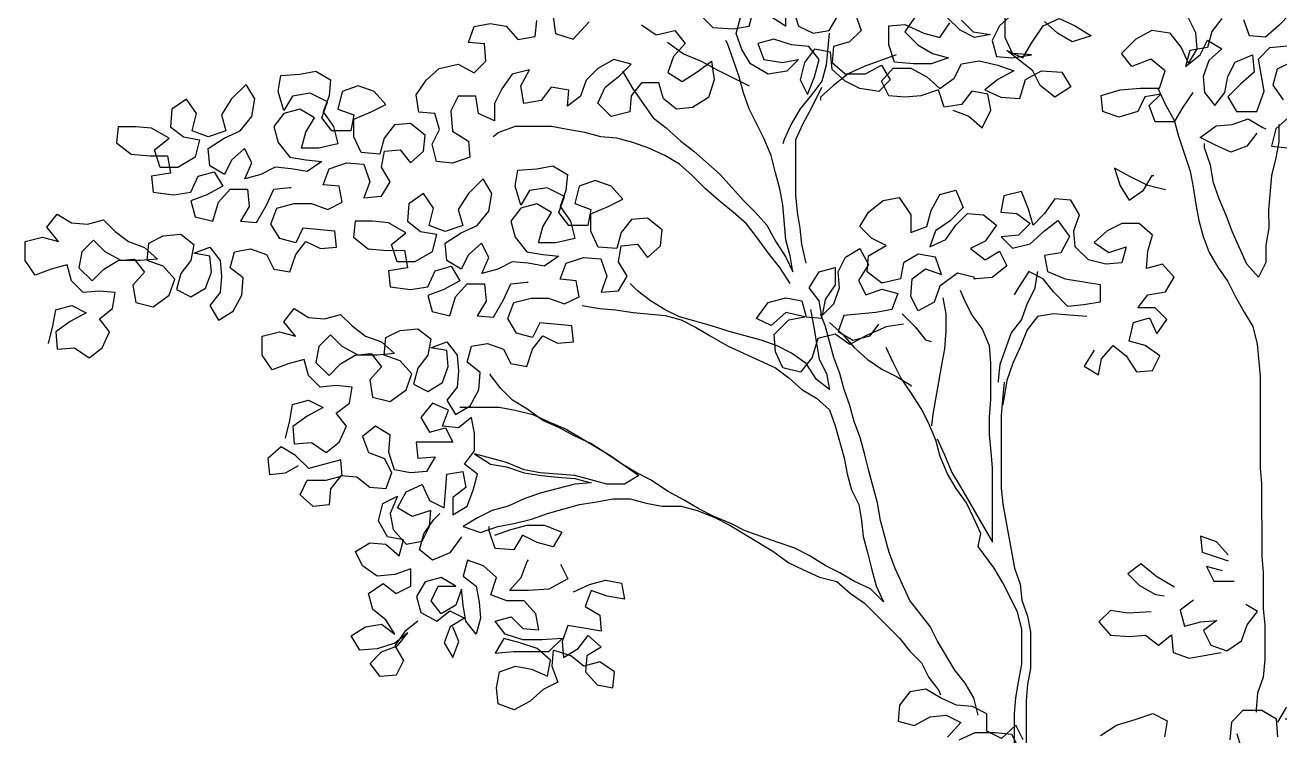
# Model space of a CAD drawing. Extents: x -109 to 1815, y -14679 to 345.
# Drawn here: x -107.516 to -105.385, y -35.543 to -34.335 of the extents above; entities that cross this region are included whole.
import ezdxf

# ---------------------------------------------------------------- set-up
doc = ezdxf.new("R2010")
doc.units = 0
doc.header["$MEASUREMENT"] = 0
doc.layers.get('0').update_dxf_attribs({"linetype": 'CONTINUOUS'})
doc.layers.add('LINHA-TELHA-VISTA', color=1, linetype='CONTINUOUS')

# ---------------------------------------------------------------- blocks, each defined once
blk = doc.blocks.new('arv-elev2')
for points in [[(-536.7, 4267.9), (-509.5, 4258), (-487.2, 4238.2), (-472.4, 4267.9), (-477.4, 4295.1), (-504.6, 4300), (-521.9, 4277.8), (-551.5, 4272.8), (-561.4, 4302.4), (-591.1, 4292.5), (-618.3, 4290), (-645.4, 4292.5), (-657.8, 4317.2), (-638.1, 4339.4), (-608.4, 4339.5), (-581.2, 4324.7), (-559, 4304.9), (-534.3, 4322.2), (-521.9, 4346.9), (-492.3, 4351.9), (-460.1, 4344.5), (-433, 4334.7), (-460.1, 4319.8), (-482.4, 4302.5), (-455.2, 4290.2), (-423, 4287.7), (-413.2, 4319.9), (-386, 4334.7), (-351.4, 4332.3), (-336.6, 4307.6), (-363.7, 4290.3), (-388.5, 4310), (-400.8, 4334.7), (-445.3, 4369.3), (-418.1, 4356.9), (-403.3, 4381.7), (-383.6, 4411.3), (-356.4, 4423.7), (-329.2, 4411.4), (-302, 4394.1), (-334.2, 4384.2), (-358.9, 4399), (-381.1, 4418.7)], [(-435.5, 4431), (-457.7, 4411.3), (-470.1, 4386.5), (-462.6, 4359.4), (-435.4, 4356.9), (-403.3, 4361.9), (-435.5, 4364.3), (-447.8, 4391.5), (-447.9, 4426.1)], [(-522, 4421.1), (-502.2, 4401.3), (-472.6, 4396.4), (-499.7, 4391.4), (-524.5, 4403.8), (-546.7, 4426)], [(-601.1, 4426), (-618.4, 4401.2), (-596.1, 4379), (-571.4, 4364.2), (-544.2, 4356.8), (-573.8, 4346.9), (-603.5, 4346.9), (-635.6, 4349.3), (-645.5, 4379), (-645.6, 4411.1), (-618.4, 4413.6), (-586.2, 4398.8), (-559, 4391.4), (-541.8, 4416.1)], [(-808.7, 4440.6), (-798.8, 4410.9), (-774, 4398.6), (-746.9, 4403.6), (-732.1, 4428.3)], [(-702.4, 4430.8), (-692.5, 4403.6), (-712.2, 4383.8), (-739.4, 4376.4), (-741.9, 4349.2), (-719.6, 4329.5), (-685, 4329.5), (-657.8, 4344.4), (-643, 4319.7), (-662.7, 4299.9), (-694.9, 4304.8), (-719.6, 4317.1), (-741.9, 4336.9), (-744.4, 4366.5), (-771.5, 4371.4), (-788.8, 4349.2), (-796.2, 4319.5), (-783.8, 4294.8), (-771.5, 4324.5), (-764.1, 4354.1), (-781.4, 4376.4), (-811.1, 4378.8), (-840.8, 4388.7), (-867.9, 4381.2), (-858, 4354.1), (-825.9, 4349.1), (-798.7, 4354.1), (-818.5, 4334.3), (-850.6, 4329.3), (-880.3, 4346.6), (-895.1, 4371.3), (-905, 4398.5), (-897.6, 4425.7)], [(-964.4, 4428.1), (-944.6, 4408.3), (-910, 4405.9), (-882.8, 4410.9), (-875.4, 4438.1)], [(-821, 4440.6), (-821, 4410.9), (-848.2, 4428.2)], [(-1065.7, 4413.2), (-1040.9, 4395.9), (-1008.8, 4403.3), (-991.5, 4381.1), (-1011.2, 4358.9), (-1021.1, 4331.7), (-996.4, 4316.9), (-969.2, 4334.2), (-947, 4351.5), (-942, 4319.4), (-951.9, 4289.7), (-979, 4272.4), (-1006.2, 4269.9), (-1028.5, 4287.2), (-1035.9, 4314.3), (-1065.6, 4314.3), (-1082.9, 4292.1), (-1085.3, 4264.9), (-1117.4, 4257.4), (-1139.7, 4279.7), (-1127.3, 4306.9), (-1102.7, 4326.6), (-1082.9, 4346.4), (-1112.6, 4353.8), (-1139.7, 4339), (-1159.5, 4319.2), (-1169.3, 4292), (-1191.6, 4274.7), (-1189.1, 4301.9), (-1218.8, 4306.8), (-1236.1, 4284.5), (-1265.7, 4279.5), (-1270.7, 4309.2), (-1255.9, 4336.4), (-1285.5, 4328.9), (-1302.8, 4304.2), (-1315.1, 4279.5), (-1315.1, 4249.8), (-1342.3, 4262.2), (-1347.3, 4291.8), (-1376.9, 4291.8), (-1389.3, 4267.1), (-1386.8, 4232.5), (-1359.6, 4215.2), (-1357.1, 4188), (-1386.7, 4178.1), (-1413.9, 4180.6), (-1421.3, 4210.2), (-1409, 4234.9), (-1416.4, 4262.1), (-1443.6, 4264.6), (-1448.6, 4294.2), (-1431.3, 4318.9), (-1409.1, 4338.7), (-1377, 4346.2), (-1349.8, 4331.4), (-1330, 4351.1), (-1332.5, 4380.8), (-1359.7, 4383.2), (-1349.9, 4410.4), (-1322.7, 4415.4), (-1295.5, 4410.5), (-1275.7, 4388.3), (-1246, 4393.2), (-1243.6, 4420.4)], [(-1216.4, 4430.3), (-1211.5, 4398.2), (-1181.8, 4388.4), (-1154.6, 4418)], [(36.5, 4431.5), (16.7, 4411.7), (-5.5, 4391.9), (-32.7, 4394.3), (-42.6, 4421.5)], [(-79.7, 4424), (-96.9, 4401.7), (-104.3, 4374.5), (-134, 4369.5), (-141.4, 4342.4), (-116.7, 4362.1), (-104.3, 4386.9), (-79.6, 4372.1), (-101.8, 4352.3), (-111.7, 4325.1), (-109.2, 4297.9), (-91.9, 4275.7), (-74.6, 4297.9), (-69.7, 4325.1), (-57.3, 4349.8), (-27.7, 4362.2), (-25.2, 4332.6), (-47.4, 4312.8), (-69.6, 4290.5), (-54.8, 4265.8), (-20.2, 4265.9), (-7.9, 4300.5), (-17.8, 4354.8), (1.9, 4374.6), (31.6, 4377.1)], [(44, 4352.4), (14.3, 4337.6), (6.9, 4310.4), (24.3, 4285.7)], [(34.2, 4256), (12, 4236.2), (4.6, 4206.6), (31.8, 4204.1)], [(-129, 4297.9), (-146.2, 4273.2), (-161, 4248.4), (-193.2, 4248.4), (-203.1, 4275.6), (-183.3, 4295.4), (-210.5, 4290.4), (-222.8, 4265.7), (-255, 4255.8), (-282.1, 4265.6), (-284.6, 4292.8), (-252.5, 4302.7), (-217.9, 4305.2), (-185.8, 4305.2), (-175.9, 4334.9), (-200.7, 4354.7), (-232.8, 4342.3), (-250.1, 4364.5), (-225.4, 4389.2), (-198.3, 4404.1), (-168.6, 4399.2), (-148.8, 4374.5), (-136.4, 4347.3), (-121.6, 4372), (-124.1, 4399.2), (-139, 4428.8)], [(-746.9, 4398.6), (-751.8, 4344.3), (-759.1, 4317.1), (-776.4, 4294.8), (-796.2, 4270.1), (-811, 4245.4), (-823.3, 4218.2), (-825.8, 4210.8)], [(-1097.7, 4334.1), (-1080.4, 4304.4), (-1045.7, 4255), (-1023.5, 4237.8), (-998.8, 4215.5), (-976.5, 4198.3), (-932, 4158.8), (-892.4, 4114.3), (-872.6, 4094.6), (-852.8, 4072.3), (-838, 4045.2), (-820.6, 4018), (-808.3, 3993.3), (-813.2, 4020.5), (-820.7, 4047.7), (-825.7, 4107), (-830.6, 4134.1), (-838.1, 4161.3), (-845.5, 4191), (-857.9, 4220.6), (-882.7, 4270), (-892.6, 4297.2), (-900, 4324.4), (-909.9, 4354), (-919.8, 4381.2), (-922.3, 4386.1)], [(-1021.2, 4383.6), (-994, 4363.8), (-964.3, 4351.5), (-937.1, 4336.7), (-882.7, 4309.5)], [(-633.1, 4361.7), (-687.5, 4341.9), (-714.7, 4329.5), (-739.4, 4309.7), (-761.6, 4289.9), (-761.6, 4284.9)], [(-2073, 3871.5), (-2065.6, 3901.2), (-2060.7, 3928.4), (-2033.5, 3935.8), (-2008.8, 3923.5), (-2036, 3908.6), (-2060.7, 3891.3), (-2058.2, 3861.7), (-2028.5, 3864.2), (-2003.8, 3846.9), (-1981.6, 3864.2), (-1969.2, 3891.4), (-1986.5, 3913.6), (-1964.3, 3930.9), (-1959.4, 3958.1), (-1986.6, 3960.6), (-2013.8, 3958.1), (-2033.6, 3977.8), (-2041, 4005), (-2068.2, 3997.6), (-2095.3, 3987.7), (-2112.7, 4012.4), (-2112.7, 4044.5), (-2083.1, 4051.9), (-2055.9, 4044.5), (-2075.7, 4069.2), (-2058.4, 4091.5), (-2033.6, 4076.7), (-2006.5, 4074.2), (-1979.3, 4081.7), (-1959.5, 4061.9), (-1937.2, 4044.6), (-1910, 4034.8), (-1887.8, 4015), (-1917.4, 4012.5), (-1949.6, 4012.5), (-1976.8, 4027.3), (-1996.6, 4047.1), (-2016.3, 4027.3), (-2021.2, 4000.1), (-1999, 3977.9), (-1979.2, 3997.7), (-1954.5, 4012.5), (-1927.3, 4015), (-1910, 3992.8), (-1929.8, 3970.5), (-1924.8, 3940.9), (-1895.1, 3933.5), (-1868, 3953.3), (-1858.1, 3980.5), (-1877.9, 4002.7), (-1905.1, 4012.5), (-1902.6, 4042.2), (-1877.9, 4054.6), (-1848.3, 4057.1), (-1826, 4039.8), (-1830.9, 4012.6), (-1848.2, 3990.4), (-1855.6, 3963.2), (-1830.9, 3950.8), (-1806.2, 3965.7), (-1796.3, 3992.9), (-1798.8, 4020.1), (-1826, 4025), (-1798.8, 4034.9), (-1781.5, 4012.7), (-1779, 3985.5), (-1781.5, 3958.3), (-1798.8, 3936), (-1783.9, 3911.3), (-1759.2, 3926.2), (-1744.4, 3953.4), (-1742, 3983), (-1764.2, 4000.3), (-1756.8, 4027.5), (-1729.6, 4032.5), (-1702.5, 4022.6), (-1690.1, 3997.9), (-1662.9, 3993), (-1653, 4022.7), (-1635.8, 4044.9), (-1611, 4032.6), (-1583.8, 4035.1), (-1586.3, 4062.3), (-1640.7, 4067.2), (-1653, 4042.4), (-1680.2, 4049.8), (-1695.1, 4074.5), (-1685.2, 4101.7), (-1655.6, 4109.2), (-1625.9, 4109.2), (-1598.7, 4099.3), (-1574, 4111.7), (-1579, 4138.9), (-1606.2, 4141.3), (-1596.3, 4168.5), (-1566.7, 4178.4), (-1537, 4176), (-1527.1, 4146.3), (-1537, 4119.1), (-1507.3, 4121.6), (-1492.5, 4146.4), (-1507.4, 4171.1), (-1502.4, 4198.3), (-1475.3, 4200.8), (-1457.9, 4178.5), (-1435.7, 4198.3), (-1433.3, 4225.5), (-1458, 4245.3), (-1485.2, 4242.8), (-1502.5, 4220.5), (-1509.9, 4193.3), (-1542, 4195.8), (-1554.4, 4222.9), (-1554.4, 4252.6), (-1524.7, 4265), (-1500, 4277.3), (-1519.8, 4299.6), (-1547, 4309.4), (-1574.2, 4299.5), (-1581.6, 4269.9), (-1554.4, 4260), (-1559.3, 4232.8), (-1591.4, 4232.8), (-1608.8, 4255), (-1598.9, 4282.2), (-1628.6, 4297), (-1658.2, 4292), (-1673, 4267.3), (-1682.9, 4299.4), (-1678, 4326.6), (-1645.9, 4329.1), (-1618.7, 4334.1), (-1594, 4319.3), (-1596.4, 4292.1), (-1606.3, 4264.9), (-1589, 4240.2), (-1581.5, 4210.5), (-1613.7, 4203.1), (-1643.3, 4203.1), (-1635.9, 4230.3), (-1621.1, 4255), (-1645.8, 4269.8), (-1673, 4262.4), (-1690.3, 4240.1), (-1682.9, 4212.9), (-1663.1, 4188.2), (-1635.9, 4183.3), (-1608.7, 4180.9), (-1633.4, 4163.5), (-1660.6, 4168.5), (-1687.8, 4170.9), (-1712.5, 4158.5), (-1739.6, 4151.1), (-1727.3, 4178.3), (-1739.7, 4203), (-1761.9, 4183.2), (-1774.2, 4158.5), (-1799, 4173.3), (-1801.5, 4202.9), (-1774.3, 4220.3), (-1747.1, 4232.6), (-1727.4, 4257.4), (-1722.5, 4287), (-1737.3, 4311.7), (-1762, 4287), (-1779.3, 4259.8), (-1771.8, 4232.6), (-1801.5, 4222.7), (-1828.7, 4232.6), (-1821.3, 4262.2), (-1838.6, 4286.9), (-1863.3, 4269.6), (-1865.8, 4239.9), (-1843.5, 4222.7), (-1816.3, 4217.7), (-1823.7, 4188.1), (-1853.3, 4170.8), (-1883, 4170.7), (-1892.9, 4200.4), (-1868.2, 4220.2), (-1897.9, 4237.4), (-1925.1, 4239.9), (-1954.7, 4239.9), (-1957.2, 4212.7), (-1932.4, 4192.9), (-1900.3, 4190.5), (-1870.7, 4190.5), (-1865.7, 4160.9), (-1897.8, 4155.9), (-1895.3, 4128.7), (-1860.7, 4123.8), (-1831.1, 4128.8), (-1818.7, 4156), (-1791.5, 4163.4), (-1776.7, 4138.7), (-1803.9, 4123.8), (-1831, 4113.9), (-1823.6, 4086.8), (-1793.9, 4079.4), (-1784.1, 4111.5), (-1764.3, 4133.8), (-1734.7, 4133.8), (-1732.2, 4104.1), (-1747, 4079.4), (-1719.8, 4077), (-1702.5, 4106.6), (-1690.2, 4133.8), (-1663, 4136.3), (-1660.5, 4136.3)], [(-786, 4008.1), (-793.5, 4040.3), (-796, 4067.4), (-800.9, 4094.6), (-803.4, 4124.3), (-803.5, 4218.2), (-791.2, 4245.4), (-776.4, 4272.6), (-759.1, 4307.2)], [(-188.3, 4305.2), (-175.9, 4278.1), (-161, 4250.9), (-153.6, 4223.7), (-133.8, 4164.4), (-128.8, 4137.3), (-123.8, 4107.6), (-118.9, 4080.4), (-111.4, 4053.2), (-101.5, 4026.1), (-86.7, 4001.4), (-69.4, 3976.7), (-57, 3952), (-42.1, 3924.8), (-27.3, 3900.1), (-19.8, 3870.5), (-14.8, 3816.1), (-14.7, 3660.4), (-12.2, 3633.2), (-12.1, 3509.7), (-9.6, 3482.5), (-9.5, 3420.7), (-7, 3393.5), (-7, 3334.2), (-9.4, 3304.6), (-19.3, 3277.4), (-21.7, 3250.2), (-21.7, 3245.2)], [(-20.2, 4228.8), (-37.4, 4206.5), (-64.6, 4196.6), (-91.8, 4209), (-116.5, 4221.3), (-89.4, 4241.1), (-62.2, 4243.6), (-35, 4253.5), (-10.3, 4238.7), (-5.3, 4236.2)], [(16.9, 4243.6), (16.9, 4214), (12, 4186.8), (4.6, 4157.1), (-0.3, 4097.8), (-0.2, 4068.2), (-5.2, 4038.5), (-5.1, 4008.9), (-17.5, 3984.1), (-37.3, 4006.4), (-62, 4060.7), (-71.9, 4087.9), (-84.3, 4117.5), (-94.2, 4144.7), (-99.2, 4174.3), (-109.1, 4204), (-109.1, 4211.4)], [(-813.2, 3973.5), (-830.5, 4000.7), (-850.3, 4025.4), (-870.1, 4052.6), (-887.4, 4074.8), (-909.7, 4094.5), (-934.4, 4114.3), (-956.7, 4134), (-978.9, 4156.2), (-1001.2, 4176), (-1025.9, 4190.8), (-1053.1, 4203.1), (-1080.3, 4213), (-1107.5, 4220.4), (-1134.7, 4222.8), (-1161.9, 4230.2), (-1191.5, 4235.1), (-1218.7, 4240), (-1280.5, 4240), (-1307.7, 4230.1), (-1317.6, 4222.7)], [(-1670.5, 3710.8), (-1663.1, 3740.4), (-1658.2, 3767.6), (-1631, 3775.1), (-1606.3, 3762.7), (-1633.4, 3747.9), (-1658.1, 3730.6), (-1655.6, 3700.9), (-1626, 3703.4), (-1601.3, 3686.1), (-1579, 3703.5), (-1566.7, 3730.7), (-1584, 3752.9), (-1561.8, 3770.2), (-1556.9, 3797.4), (-1584.1, 3799.8), (-1611.2, 3797.3), (-1631, 3817.1), (-1638.5, 3844.3), (-1665.6, 3836.8), (-1692.8, 3826.9), (-1710.1, 3851.6), (-1710.2, 3883.7), (-1680.5, 3891.2), (-1653.3, 3883.8), (-1673.1, 3908.5), (-1655.8, 3930.7), (-1631.1, 3915.9), (-1603.9, 3913.5), (-1576.8, 3920.9), (-1557, 3901.2), (-1534.7, 3883.9), (-1507.5, 3874), (-1485.3, 3854.3), (-1514.9, 3851.8), (-1547, 3851.8), (-1574.2, 3866.6), (-1594, 3886.3), (-1613.8, 3866.5), (-1618.7, 3839.3), (-1596.4, 3817.1), (-1576.7, 3836.9), (-1552, 3851.8), (-1524.8, 3854.3), (-1507.5, 3832), (-1527.2, 3809.8), (-1522.3, 3780.1), (-1492.6, 3772.7), (-1465.4, 3792.5), (-1455.6, 3819.7), (-1475.4, 3841.9), (-1502.6, 3851.8), (-1500.1, 3881.5), (-1475.4, 3893.8), (-1445.8, 3896.3), (-1423.5, 3879.1), (-1428.4, 3851.9), (-1445.7, 3829.6), (-1453.1, 3802.4), (-1428.4, 3790.1), (-1403.7, 3804.9), (-1393.8, 3832.1), (-1396.3, 3859.3), (-1423.5, 3864.2), (-1396.3, 3874.1), (-1379, 3851.9), (-1376.5, 3824.7), (-1378.9, 3797.5), (-1396.2, 3775.3), (-1381.4, 3750.6), (-1356.7, 3765.4), (-1341.9, 3792.6), (-1339.4, 3822.3), (-1361.7, 3839.6), (-1354.3, 3866.8), (-1327.1, 3871.7), (-1299.9, 3861.9), (-1287.5, 3837.2), (-1260.4, 3832.3), (-1250.5, 3861.9), (-1233.2, 3884.2), (-1208.5, 3871.8), (-1181.3, 3874.3), (-1183.8, 3901.5), (-1238.2, 3906.4), (-1250.5, 3881.7), (-1277.7, 3889.1), (-1292.6, 3913.8), (-1282.7, 3941), (-1253.1, 3948.4), (-1223.4, 3948.4), (-1196.2, 3938.6), (-1171.5, 3951), (-1176.5, 3978.1), (-1203.7, 3980.6), (-1193.8, 4007.8), (-1164.1, 4017.7), (-1134.5, 4015.2), (-1124.6, 3985.6), (-1134.4, 3958.4), (-1104.8, 3960.9), (-1090, 3985.6), (-1104.8, 4010.3), (-1099.9, 4037.5), (-1072.7, 4040), (-1055.4, 4017.8), (-1033.2, 4037.6), (-1030.7, 4064.8), (-1055.5, 4084.5), (-1082.7, 4082), (-1099.9, 4059.8), (-1107.3, 4032.6), (-1139.5, 4035), (-1151.8, 4062.2), (-1151.9, 4091.8), (-1122.2, 4104.2), (-1097.5, 4116.6), (-1117.3, 4138.8), (-1144.5, 4148.7), (-1171.7, 4138.8), (-1179.1, 4109.1), (-1151.9, 4099.2), (-1156.8, 4072.1), (-1188.9, 4072), (-1206.2, 4094.3), (-1196.4, 4121.4), (-1226, 4136.2), (-1255.7, 4131.3), (-1270.5, 4106.6), (-1280.4, 4138.7), (-1275.5, 4165.9), (-1243.4, 4168.4), (-1216.2, 4173.3), (-1191.5, 4158.5), (-1193.9, 4131.3), (-1203.8, 4104.1), (-1186.4, 4079.4), (-1179, 4049.8), (-1211.1, 4042.4), (-1240.8, 4042.3), (-1233.4, 4069.5), (-1218.6, 4094.2), (-1243.3, 4109), (-1270.5, 4101.6), (-1287.8, 4079.4), (-1280.3, 4052.2), (-1260.5, 4027.5), (-1233.3, 4022.6), (-1206.2, 4020.1), (-1230.9, 4002.8), (-1258, 4007.7), (-1285.2, 4010.2), (-1309.9, 3997.8), (-1337.1, 3990.3), (-1324.8, 4017.5), (-1337.2, 4042.2), (-1359.4, 4022.4), (-1371.7, 3997.7), (-1396.4, 4012.5), (-1398.9, 4042.2), (-1371.8, 4059.5), (-1344.6, 4071.9), (-1324.9, 4096.6), (-1319.9, 4126.3), (-1334.8, 4151), (-1359.5, 4126.2), (-1376.8, 4099), (-1369.3, 4071.9), (-1399, 4062), (-1426.2, 4071.8), (-1418.8, 4101.5), (-1436.1, 4126.2), (-1460.8, 4108.8), (-1463.2, 4079.2), (-1441, 4061.9), (-1413.8, 4057), (-1421.2, 4027.3), (-1450.8, 4010), (-1480.5, 4010), (-1490.4, 4039.6), (-1465.7, 4059.4), (-1495.3, 4076.7), (-1522.5, 4079.1), (-1552.2, 4079.1), (-1554.6, 4051.9), (-1529.9, 4032.2), (-1497.8, 4029.7), (-1468.1, 4029.8), (-1463.2, 4000.1), (-1495.3, 3995.1), (-1492.8, 3968), (-1458.2, 3963), (-1428.5, 3968), (-1416.2, 3995.2), (-1389, 4002.7), (-1374.2, 3978), (-1401.3, 3963.1), (-1428.5, 3953.2), (-1421.1, 3926), (-1391.4, 3918.6), (-1381.6, 3950.8), (-1361.8, 3973), (-1332.2, 3973), (-1329.7, 3943.4), (-1344.5, 3918.7), (-1317.3, 3916.2), (-1300, 3945.9), (-1287.7, 3973.1), (-1260.5, 3975.6), (-1258, 3975.6)], [(-175.8, 4132.3), (-205.4, 4139.7), (-235.1, 4154.5), (-262.3, 4169.3), (-252.4, 4139.6), (-237.5, 4114.9), (-212.8, 4132.2), (-198, 4157), (-195.6, 4157)], [(-499.4, 3983.7), (-529, 3991.1), (-558.7, 3968.8), (-568.5, 3941.6), (-595.7, 3926.8), (-608.1, 3951.5), (-605.6, 3981.1), (-583.4, 3998.4), (-556.2, 3988.6), (-566.1, 4018.2), (-595.8, 4023.1), (-620.5, 4008.3), (-625.4, 3981.1), (-657.5, 3973.7), (-682.2, 3993.4), (-679.8, 4020.6), (-650.2, 4037.9), (-674.9, 4050.3), (-694.7, 4070), (-679.9, 4094.7), (-655.2, 4114.5), (-628, 4119.5), (-608.2, 4089.9), (-608.2, 4060.2), (-581, 4070.1), (-573.6, 4097.3), (-558.8, 4124.5), (-531.6, 4131.9), (-519.2, 4102.3), (-541.5, 4080), (-566.2, 4062.7), (-576, 4035.5), (-548.8, 4047.9), (-531.6, 4072.6), (-511.8, 4092.4), (-484.6, 4090), (-462.4, 4072.7), (-482.1, 4045.5), (-506.8, 4033.1), (-482.1, 4013.4), (-457.4, 4028.2), (-445, 4003.5), (-469.7, 3983.7), (-496.9, 3981.2), (-501.8, 3981.2)], [(-296.6, 3860.3), (-313.9, 3833.1), (-289.2, 3818.3), (-284.2, 3845.5), (-264.5, 3867.8), (-242.2, 3850.5), (-224.9, 3823.3), (-197.7, 3825.8), (-185.4, 3850.5), (-210.1, 3867.8), (-237.3, 3875.2), (-229.9, 3907.3), (-202.7, 3914.8), (-190.4, 3887.6), (-173.1, 3912.3), (-192.9, 3932.1), (-222.5, 3932.1), (-205.3, 3954.3), (-175.6, 3959.3), (-160.8, 3984), (-180.6, 4006.2), (-207.8, 3998.8), (-205.3, 4028.4), (-197.9, 4055.6), (-220.2, 4075.4), (-249.8, 4075.4), (-274.5, 4063), (-296.8, 4043.2), (-272, 4025.9), (-242.4, 4035.8), (-249.8, 4008.6), (-277, 4006.1), (-306.6, 4013.5), (-328.9, 4035.7), (-331.4, 4062.9), (-321.5, 4090.1), (-336.4, 4114.8), (-363.6, 4117.3), (-380.8, 4092.5), (-400.6, 4072.8), (-408, 4099.9), (-420.4, 4129.6), (-450.1, 4122.1), (-455, 4094.9), (-427.8, 4092.5), (-405.5, 4075.2), (-425.3, 4055.4), (-454.9, 4052.9), (-435.2, 4033.2), (-405.5, 4040.6), (-380.8, 4062.9), (-358.6, 4080.2), (-338.8, 4053), (-353.6, 4025.8), (-380.8, 4020.9), (-375.8, 3993.7), (-346.1, 3981.4), (-314, 3976.5), (-286.8, 3971.5), (-286.8, 3941.9), (-314, 3936.9), (-341.2, 3934.4), (-365.9, 3959.1), (-383.2, 3981.3), (-407.9, 3993.7), (-425.2, 3966.5), (-432.6, 3954.1)], [(-620.4, 3904.5), (-650, 3899.5), (-684.6, 3884.7), (-711.8, 3869.8), (-736.5, 3887.1), (-766.2, 3879.7), (-776, 3847.5), (-795.8, 3822.8), (-825.4, 3830.2), (-837.8, 3857.4), (-840.3, 3887), (-815.6, 3911.7), (-788.4, 3916.7), (-820.6, 3924.1), (-845.3, 3901.8), (-870, 3914.2), (-850.2, 3941.4), (-820.6, 3948.8), (-793.4, 3943.9), (-786, 3916.7), (-758.8, 3914.3), (-763.7, 3943.9), (-781.1, 3966.1), (-763.8, 3993.3), (-736.6, 4000.8), (-736.6, 3971.1), (-753.9, 3946.4), (-758.8, 3919.2), (-739, 3939), (-729.2, 3966.2), (-731.7, 3993.4), (-719.3, 4018.1), (-694.6, 4032.9), (-679.8, 4005.8), (-697.1, 3978.6), (-684.7, 3953.9), (-657.5, 3963.8), (-630.3, 3956.4), (-640.2, 3929.2), (-667.3, 3924.2), (-721.7, 3919.2), (-731.6, 3892), (-706.8, 3877.2), (-677.2, 3884.7), (-662.4, 3904.5)], [(-393.1, 3993.7), (-398, 3964), (-410.4, 3939.3), (-420.2, 3912.1), (-437.5, 3889.8), (-457.2, 3835.5), (-459.7, 3808.3), (-459.7, 3805.8)], [(-778.6, 3929.1), (-773.6, 3901.9), (-768.6, 3872.2), (-763.7, 3845.1), (-751.3, 3820.4), (-746.3, 3793.2), (-768.6, 3810.5), (-785.9, 3837.6), (-810.6, 3854.9), (-835.3, 3867.2), (-862.5, 3877.1), (-916.9, 3891.9), (-946.6, 3901.7), (-1001, 3916.5), (-1025.7, 3928.8), (-1050.4, 3943.7), (-1072.7, 3960.9), (-1085, 3973.3)], [(-553.7, 3949), (-548.7, 3921.9), (-548.7, 3892.2), (-551.1, 3862.6), (-556.1, 3835.4), (-561, 3805.7), (-570.8, 3751.3), (-573.3, 3731.6)], [(-563.4, 3709.3), (-551, 3682.2), (-538.6, 3652.5), (-523.7, 3627.8), (-469.3, 3534), (-469.4, 3600.7), (-469.4, 3660), (-471.9, 3687.2), (-474.4, 3716.8), (-474.4, 3746.5), (-472, 3776.1), (-472, 3837.9), (-474.5, 3867.6), (-486.9, 3897.2), (-504.2, 3919.4), (-516.6, 3944.1), (-524, 3961.4)], [(-1166.5, 3936.1), (-1136.9, 3931.2), (-1109.7, 3928.8), (-1080, 3923.9), (-1025.7, 3919), (-998.5, 3911.6), (-973.8, 3899.2), (-949, 3884.4), (-919.4, 3867.2), (-837.8, 3830.2), (-815.5, 3812.9), (-793.3, 3793.1), (-768.5, 3778.3), (-746.3, 3758.6), (-736.4, 3731.4), (-721.5, 3677.1), (-716.5, 3649.9), (-709.1, 3622.7), (-696.7, 3598), (-691.7, 3570.8), (-689.2, 3543.6), (-681.8, 3516.5), (-674.4, 3486.8), (-666.9, 3459.6), (-654.5, 3432.5), (-676.8, 3454.7), (-704, 3467), (-728.7, 3481.8), (-753.4, 3494.2), (-780.6, 3511.4), (-805.4, 3523.8), (-835, 3533.6), (-889.4, 3553.3), (-914.1, 3565.7), (-943.8, 3578), (-968.5, 3590.3), (-993.3, 3605.1), (-1020.5, 3619.9), (-1050.1, 3639.7), (-1074.9, 3652), (-1099.6, 3666.8), (-1124.3, 3684.1), (-1151.5, 3701.4), (-1178.7, 3713.7), (-1205.9, 3728.5), (-1233.1, 3740.8), (-1260.3, 3760.6), (-1285, 3775.4), (-1304.8, 3795.1), (-1322.1, 3817.4), (-1322.1, 3819.8)], [(-309, 3917.1), (-338.7, 3919.6), (-365.9, 3922), (-393, 3917.1), (-410.3, 3894.8), (-422.6, 3865.1), (-435, 3838), (-444.8, 3808.3), (-449.7, 3781.1), (-452.2, 3766.3)], [(-493.7, 3239.9), (-501.2, 3269.5), (-516, 3294.2), (-533.3, 3316.4), (-563, 3365.8), (-575.4, 3390.5), (-610.1, 3435), (-634.8, 3489.3), (-644.7, 3516.5), (-659.6, 3570.9), (-664.6, 3600.5), (-679.5, 3654.9), (-686.9, 3684.5), (-694.3, 3711.7), (-704.2, 3738.9), (-711.7, 3766), (-721.6, 3793.2), (-729, 3820.4), (-738.9, 3847.6), (-753.8, 3901.9), (-761.3, 3921.7)], [(-746.4, 3906.9), (-724.2, 3887.1), (-704.4, 3864.9), (-682.1, 3845.1), (-657.4, 3827.9), (-632.6, 3815.5), (-607.9, 3800.7), (-607.9, 3798.3)], [(-622.9, 3921.8), (-600.6, 3899.6), (-583.3, 3877.4), (-573.4, 3874.9)], [(-431.9, 3183.1), (-432, 3242.4), (-429.5, 3269.6), (-424.6, 3299.2), (-419.7, 3326.4), (-419.7, 3385.7), (-427.2, 3415.4), (-451.9, 3464.8), (-466.8, 3489.5), (-494, 3526.5), (-489.1, 3548.8), (-501.5, 3575.9), (-513.8, 3600.6), (-531.2, 3625.3), (-546, 3650), (-558.4, 3679.7), (-565.8, 3706.9), (-578.2, 3736.5), (-590.6, 3761.2), (-607.9, 3788.4), (-625.2, 3813.1), (-637.6, 3837.8), (-650, 3864.9)], [(-449.8, 3805.8), (-452.2, 3776.2), (-454.7, 3749), (-454.5, 3625.4), (-452.1, 3598.2), (-432.2, 3489.5), (-422.3, 3462.3), (-419.8, 3435.2), (-409.9, 3408), (-404.9, 3380.8), (-404.8, 3319), (-409.8, 3291.8), (-412.2, 3264.6), (-412.1, 3175.7)], [(-1445.3, 3399.6), (-1467.5, 3382.3), (-1484.8, 3357.6), (-1470, 3332.9), (-1482.3, 3308.1), (-1509.5, 3305.7), (-1526.8, 3327.9), (-1507, 3347.7), (-1479.9, 3357.6), (-1462.6, 3379.8), (-1484.8, 3362.5), (-1514.5, 3352.6), (-1544.1, 3350.1), (-1559, 3374.8), (-1534.3, 3389.7), (-1507.1, 3394.6), (-1484.8, 3377.3), (-1499.7, 3402), (-1521.9, 3419.3), (-1529.4, 3446.5), (-1504.7, 3463.8), (-1482.4, 3446.5), (-1457.7, 3458.9), (-1457.7, 3488.6), (-1484.9, 3478.7), (-1514.6, 3476.2), (-1539.3, 3493.4), (-1551.7, 3518.1), (-1527, 3533), (-1499.8, 3530.5), (-1477.5, 3510.8), (-1470.1, 3538), (-1497.3, 3542.9), (-1512.2, 3570.1), (-1504.8, 3599.7), (-1480.1, 3612.1), (-1492.4, 3582.4), (-1487.5, 3555.3), (-1465.2, 3530.6), (-1438, 3535.5), (-1425.7, 3560.3), (-1423.2, 3587.5), (-1455.4, 3577.5), (-1480.1, 3592.3), (-1465.3, 3619.5), (-1438.1, 3631.9), (-1425.7, 3604.7), (-1401, 3592.4), (-1398.6, 3619.6), (-1396.1, 3649.3), (-1368.9, 3654.2), (-1364, 3627), (-1386.2, 3609.7), (-1386.2, 3580.1), (-1361.5, 3594.9), (-1351.6, 3622.1), (-1344.2, 3649.3), (-1366.5, 3666.6), (-1349.2, 3688.8), (-1349.2, 3718.5), (-1354.2, 3745.7), (-1376.4, 3728.4), (-1403.6, 3730.8), (-1393.7, 3758), (-1420.9, 3770.3), (-1440.7, 3745.6), (-1425.8, 3720.9), (-1398.7, 3728.3), (-1386.3, 3703.6), (-1448.1, 3703.6), (-1445.6, 3676.4), (-1415.9, 3678.9), (-1430.7, 3654.2), (-1457.9, 3651.7), (-1485.1, 3656.6), (-1495, 3686.2), (-1492.5, 3715.9), (-1517.3, 3730.7), (-1539.5, 3713.4), (-1529.6, 3686.2), (-1502.4, 3676.3), (-1490, 3651.6), (-1499.9, 3624.5), (-1527.1, 3626.9), (-1549.3, 3644.2), (-1576.5, 3646.6), (-1593.8, 3624.4), (-1596.2, 3597.2), (-1623.4, 3594.7), (-1645.7, 3614.4), (-1633.3, 3639.2), (-1601.2, 3639.2), (-1574, 3646.6), (-1576.5, 3673.8), (-1630.9, 3658.9), (-1653.1, 3681.1), (-1677.9, 3696), (-1700.1, 3676.2), (-1697.6, 3649), (-1670.4, 3651.5), (-1648.2, 3663.9)], [(-1374, 3763), (-1307.2, 3763), (-1280.1, 3758.1), (-1250.4, 3750.7), (-1223.2, 3738.4), (-1193.5, 3726.1), (-1119.4, 3681.6), (-1069.9, 3647.1), (-1094.6, 3632.2), (-1124.3, 3632.2), (-1178.6, 3647), (-1238, 3651.9), (-1265.1, 3656.8), (-1294.8, 3669.1), (-1349.2, 3683.9), (-1322, 3666.6), (-1294.8, 3661.7), (-1265.1, 3651.8), (-1235.5, 3646.9), (-1208.3, 3644.5), (-1178.6, 3642), (-1151.4, 3634.7), (-1178.6, 3632.2), (-1237.9, 3617.3), (-1265.1, 3607.4), (-1292.3, 3595), (-1319.4, 3587.5), (-1344.1, 3575.2), (-1368.8, 3560.3), (-1339.2, 3550.5), (-1309.5, 3560.4), (-1282.4, 3565.3), (-1252.7, 3572.8), (-1225.5, 3582.7), (-1171.2, 3597.6), (-1141.5, 3602.5), (-1114.3, 3607.5), (-1084.7, 3607.5), (-1057.5, 3600.1), (-1030.3, 3595.2), (-998.2, 3595.3), (-971, 3587.9), (-941.3, 3575.5), (-916.6, 3563.2), (-842.4, 3518.8), (-815.2, 3499), (-790.5, 3486.7), (-763.3, 3474.4), (-733.7, 3467), (-711.4, 3447.2), (-686.7, 3430), (-627.3, 3370.7), (-610, 3348.5), (-590.2, 3328.7), (-577.8, 3304), (-560.5, 3281.8), (-558, 3274.4)], [(-1371.3, 3543), (-1391, 3515.8), (-1420.7, 3503.4), (-1442.9, 3520.7), (-1435.6, 3547.9), (-1418.3, 3572.6), (-1408.4, 3582.5)], [(-1314.5, 3545.5), (-1287.3, 3555.5), (-1260.1, 3562.9), (-1230.5, 3562.9), (-1200.8, 3550.6), (-1215.6, 3525.9), (-1242.8, 3533.3), (-1267.5, 3545.6), (-1282.3, 3520.9), (-1314.4, 3523.3), (-1324.4, 3552.9), (-1324.4, 3560.4)], [(-68.9, 3512.1), (-88.7, 3534.3), (-115.9, 3544.2), (-113.4, 3517), (-68.9, 3502.2)], [(-1180.9, 3449.3), (-1153.8, 3461.7), (-1126.6, 3469.1), (-1099.4, 3464.2), (-1094.4, 3437), (-1124.1, 3441.9), (-1151.3, 3451.8), (-1161.1, 3424.6), (-1136.4, 3409.8), (-1133.9, 3382.6), (-1163.6, 3387.5), (-1190.8, 3392.4), (-1200.6, 3365.2), (-1198.1, 3338.1), (-1173.4, 3352.9), (-1156.1, 3375.2), (-1133.9, 3355.4), (-1158.6, 3340.6), (-1161, 3313.4), (-1141.2, 3291.2), (-1114.1, 3286.2), (-1111.6, 3313.4), (-1136.3, 3330.7), (-1163.5, 3323.3), (-1185.8, 3340.5), (-1215.4, 3350.4), (-1217.9, 3323.2), (-1208, 3296), (-1232.7, 3283.7), (-1254.9, 3263.9), (-1282.1, 3249), (-1309.3, 3258.9), (-1311.8, 3286.1), (-1306.8, 3313.3), (-1279.7, 3323.2), (-1252.5, 3318.2), (-1225.3, 3305.9), (-1220.4, 3333.1), (-1242.6, 3352.9), (-1272.3, 3362.7), (-1299.5, 3370.1), (-1314.3, 3345.4), (-1282.2, 3347.9), (-1222.8, 3347.9), (-1200.6, 3370.2), (-1235.2, 3367.7), (-1267.3, 3367.7), (-1297, 3377.5), (-1314.3, 3399.7), (-1287.2, 3407.2), (-1267.4, 3387.4), (-1240.2, 3385), (-1245.1, 3412.2), (-1264.9, 3434.4), (-1294.6, 3434.4), (-1321.8, 3444.2), (-1311.9, 3473.9), (-1334.2, 3493.6), (-1361.4, 3503.5), (-1368.8, 3476.3), (-1346.5, 3459), (-1341.5, 3431.8), (-1339, 3404.7), (-1346.4, 3377.5), (-1363.8, 3399.7), (-1368.7, 3426.9), (-1371.2, 3454.1), (-1381.1, 3426.9), (-1405.8, 3412), (-1423.1, 3434.2), (-1410.8, 3459), (-1381.1, 3459), (-1405.8, 3473.8), (-1433, 3466.4), (-1447.8, 3441.6), (-1440.4, 3414.5), (-1413.2, 3399.6), (-1391, 3417), (-1366.2, 3404.6), (-1390.9, 3389.8), (-1400.8, 3362.6), (-1385.9, 3337.9), (-1376.1, 3365.1), (-1386, 3389.8)], [(-1203.2, 3496.2), (-1190.8, 3471.5), (-1222.9, 3454.2), (-1257.5, 3451.7), (-1289.7, 3451.7), (-1269.9, 3473.9), (-1260.1, 3501.1), (-1257.6, 3503.6)], [(-160.3, 3457.6), (-190, 3474.9), (-217.2, 3497.1), (-239.4, 3479.8), (-219.6, 3460.1), (-192.4, 3445.2), (-177.6, 3442.8)], [(-78.8, 3484.9), (-106, 3492.3), (-93.6, 3467.6), (-59, 3467.6)], [(-128.2, 3435.4), (-150.4, 3418.1), (-143, 3390.9), (-115.8, 3398.4), (-88.6, 3400.9), (-110.8, 3383.5), (-98.4, 3358.8), (-71.3, 3349), (-46.6, 3366.3), (-36.7, 3393.5), (-19.4, 3415.8), (-39.2, 3428.1)], [(-199.8, 3415.6), (-239.4, 3413.1), (-269, 3418), (-288.8, 3398.2), (-269, 3376), (-236.8, 3373.5), (-209.7, 3376), (-187.4, 3358.8), (-165.2, 3376.1), (-162.7, 3346.4), (-135.5, 3336.6), (-81.1, 3346.5)], [(-286.1, 3205.5), (-259, 3222.8), (-226.8, 3232.7), (-197.2, 3242.6), (-172.5, 3230.3), (-177.4, 3203.1)], [(-417.1, 3197.9), (-429.5, 3222.6), (-454.2, 3200.4), (-478.9, 3212.7), (-478.9, 3242.3), (-503.6, 3254.7), (-530.8, 3257.1), (-558, 3269.5), (-582.7, 3284.3), (-609.9, 3279.3), (-627.2, 3257), (-629.6, 3229.9), (-602.5, 3222.5), (-575.3, 3237.3), (-548.1, 3239.8), (-523.4, 3227.5), (-545.6, 3202.7)], [(-525.8, 3197.8), (-498.6, 3210.2), (-464.1, 3210.2), (-436.9, 3207.8), (-424.5, 3183.1)], [(15.4, 3203.3), (12.9, 3232.9), (-11.9, 3247.7), (-44, 3247.7), (-63.7, 3227.9), (-66.2, 3198.2)], [(15.4, 3228), (30.2, 3252.7), (57.3, 3257.7), (87, 3257.7), (94.4, 3230.5), (67.2, 3225.5), (40.1, 3232.9), (27.7, 3232.9)], [(-34, 3166.1), (-48.9, 3190.8), (-53.8, 3208.1)]]:
    blk.add_lwpolyline(points)

msp = doc.modelspace()

# ---------------------------------------------------------------- block references
at = {"layer": 'LINHA-TELHA-VISTA', "xscale": 0.001, "yscale": 0.001, "zscale": 0.001}
msp.add_blockref('arv-elev2', (-105.4038, -38.7478), dxfattribs=at)

doc.saveas('drawing.dxf')
